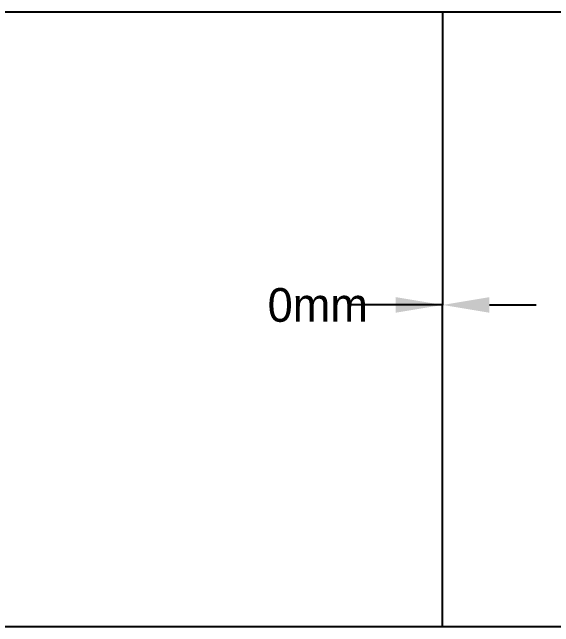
# Model space of a CAD drawing. Extents: x -220 to 711, y -42 to 774.
# Drawn here: x 83.9 to 372.8, y 0 to 328 of the extents above; entities that cross this region are included whole.
import ezdxf

# ---------------------------------------------------------------- set-up
doc = ezdxf.new("R2010")
doc.units = 0
doc.layers.get('0').update_dxf_attribs({"linetype": 'CONTINUOUS'})
doc.layers.get('DEFPOINTS').update_dxf_attribs({"linetype": 'CONTINUOUS'})
doc.styles.add('SPACECLAIM_ASME_CB', font='SpaceClaim ASME.ttf')
doc.dimstyles.new('SPACECLAIM_ASME_CB', dxfattribs={"dimtxt": 0.18, "dimasz": 0.18, "dimexe": 0.18, "dimexo": 0.0625, "dimgap": 0.09, "dimtad": 0, "dimtih": 1, "dimtoh": 1, "dimzin": 0, "dimcen": 0.09, "dimazin": 3, "dimtfac": 1, "dimtofl": 0, "dimtmove": 0, "dimatfit": 3})

# ---------------------------------------------------------------- blocks, each defined once
blk = doc.blocks.new('*D3')
at = {"color": 7}
for p, q in [((313.44, 327.94), (313.44, 171.59)), ((313.44, 171.77), (263.44, 171.77)), ((288.44, 171.77), (263.44, 171.77)), ((313.44, 0.06), (313.44, 171.95)), ((338.44, 171.77), (363.44, 171.77))]:
    blk.add_line(p, q, dxfattribs=at)
for points in [[(288.44, 167.61), (288.44, 175.94), (313.44, 171.77)], [(338.44, 175.94), (338.44, 167.61), (313.44, 171.77)]]:
    blk.add_solid(points, dxfattribs=at)
at = {"layer": 'DEFPOINTS', "color": 0}
for p in [(313.44, 328), (313.44, 171.77), (313.44, 0)]:
    blk.add_point(p, dxfattribs=at)
at = {"color": 7, "linetype": 'CONTINUOUS', "style": 'SPACECLAIM_ASME_CB'}
blk.add_text('0mm', height=18, dxfattribs=at).set_placement((220.15, 162.77))

msp = doc.modelspace()

# ---------------------------------------------------------------- linework, layer by layer
at = {"color": 7}
msp.add_line((562, 328), (28, 328), dxfattribs=at)
msp.add_line((562, 0), (28, 0))

# ---------------------------------------------------------------- dimensions: what is measured, and where the dimension line sits
dim = msp.add_linear_dim(base=(313.4425197931, 171.7739522697), p1=(313.4425197931, 0), p2=(313.4425197931, 328), angle=180, text='{\\fSpaceClaim ASME CB|b0|i0;<>}', dimstyle='SPACECLAIM_ASME_CB', override={"dimtxt": 18, "dimasz": 25, "dimtad": 0, "dimtih": 1, "dimtoh": 1, "dimdec": 3, "dimlfac": 1, "dimzin": 8, "dimdsep": 44, "dimlunit": 2, "dimpost": 'mm', "dimsah": 1, "dimclrd": 7, "dimclre": 7, "dimclrt": 7, "dimadec": 1, "dimtdec": 3, "dimtix": 1, "dimtzin": 8}, dxfattribs=at)
dim.commit()
dim.dimension.update_dxf_attribs({"geometry": '*D3', "text_midpoint": (242.6525197931, 171.7739522697), "dimtype": 160})

doc.saveas('drawing.dxf')
